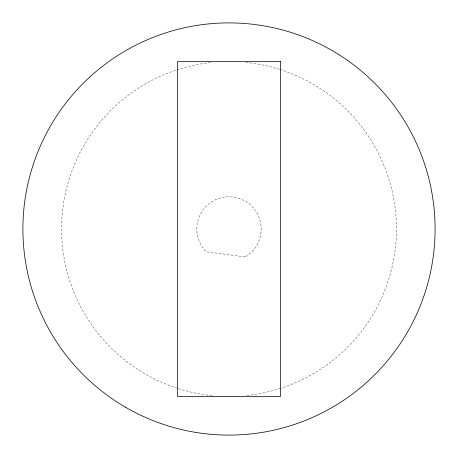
<?xml version="1.0" encoding="UTF-8"?>
<svg xmlns="http://www.w3.org/2000/svg" width="458" height="458" viewBox="0 0 458 458"><rect width="100%" height="100%" fill="white"/><g stroke="black" fill="none" stroke-linecap="round" stroke-linejoin="round"><path stroke-width="0.34" stroke-dasharray="2.29 1.72" d="M279.758 69.421A167.456 167.456 0 0 1 281.103 388.144M280.433 388.361A167.456 167.456 0 0 1 245.912 395.598M212.088 395.598A167.456 167.456 0 0 1 178.242 388.579M177.567 388.361A167.456 167.456 0 0 1 176.227 70.08M176.897 69.856A167.456 167.456 0 0 1 212.088 62.403M245.912 62.403A167.456 167.456 0 0 1 279.088 69.21M245.099 256.886L206.232 251.768A32.203 32.203 0 0 1 208.298 204.331A32.203 32.203 0 0 1 255.381 210.531A32.203 32.203 0 0 1 245.099 256.886"/><path stroke-width="0.69" d="M280.525 61.544L177.475 61.544L177.475 396.456L280.525 396.456L280.525 61.544M125.95 407.488A206.1 206.1 0 0 0 435.1 229A206.1 206.1 0 0 0 125.95 50.512A206.1 206.1 0 0 0 125.95 407.488"/></g></svg>
